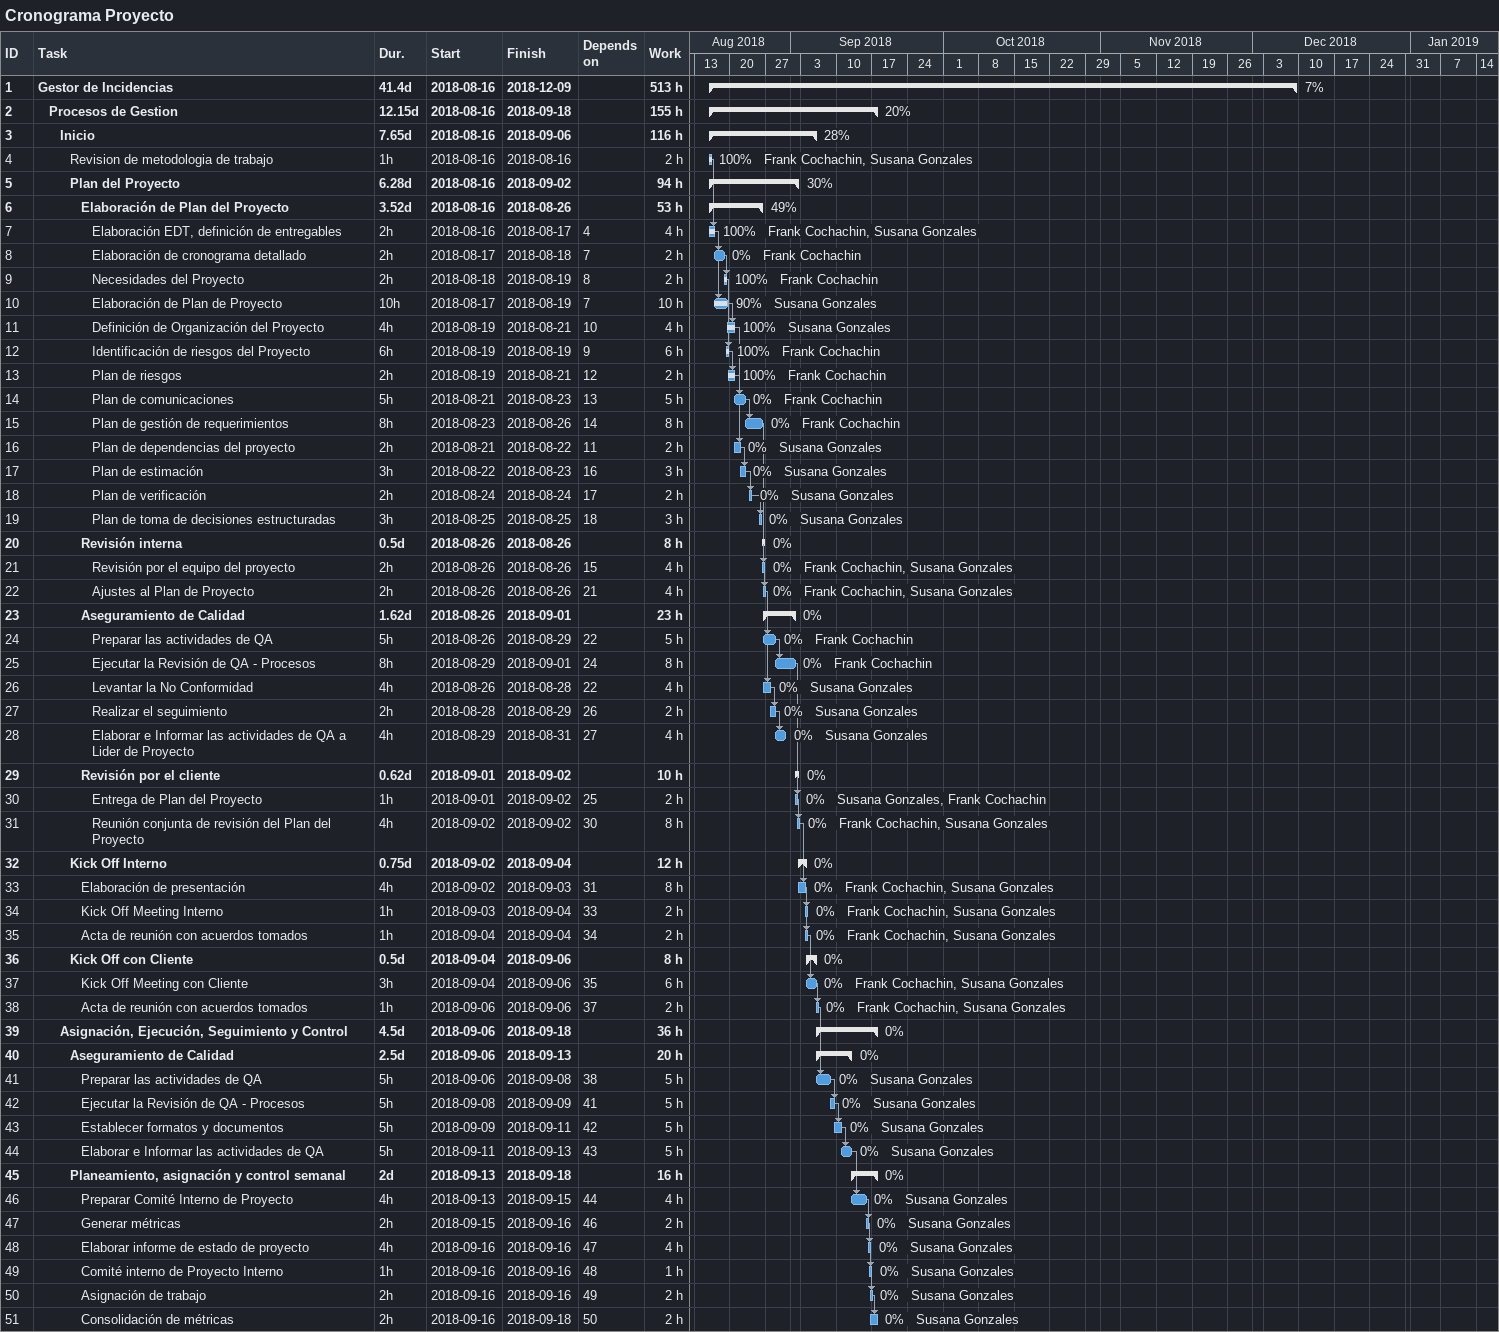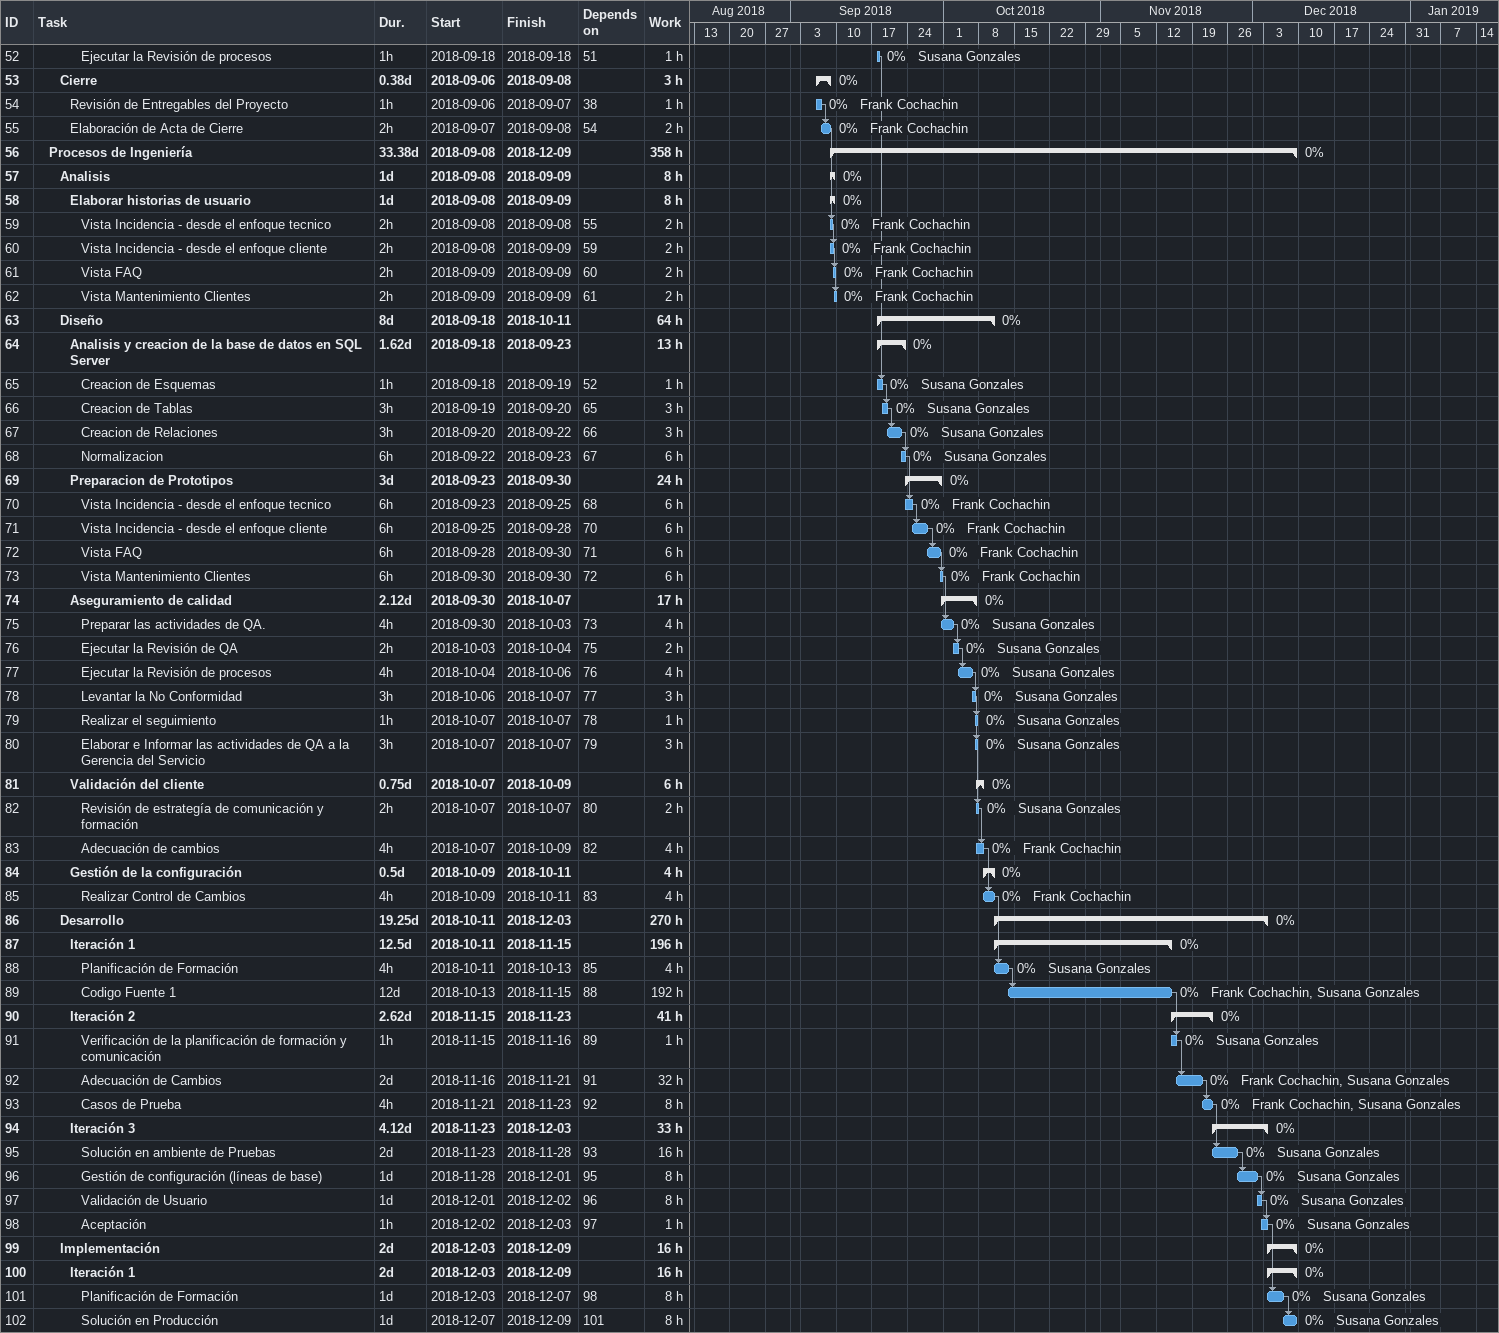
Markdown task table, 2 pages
Cronograma Proyecto

| ID | Level | Task | Duration | Start | Finish | Predecessors | Resources | % complete | Work (h) |
|---|---|---|---|---|---|---|---|---|---|
| 1 | 1 | **Gestor de Incidencias** | 41.4d | 2018-08-16 | 2018-12-09 |  |  | 7 | 513 |
| 2 | 2 | **Procesos de Gestion** | 12.15d | 2018-08-16 | 2018-09-18 |  |  | 20 | 155 |
| 3 | 3 | **Inicio** | 7.65d | 2018-08-16 | 2018-09-06 |  |  | 28 | 116 |
| 4 | 4 | Revision de metodologia de trabajo | 1h | 2018-08-16 | 2018-08-16 |  | Frank Cochachin, Susana Gonzales | 100 | 2 |
| 5 | 4 | **Plan del Proyecto** | 6.28d | 2018-08-16 | 2018-09-02 |  |  | 30 | 94 |
| 6 | 5 | **Elaboración de Plan del Proyecto** | 3.52d | 2018-08-16 | 2018-08-26 |  |  | 49 | 53 |
| 7 | 6 | Elaboración EDT, definición de entregables | 2h | 2018-08-16 | 2018-08-17 | 4 | Frank Cochachin, Susana Gonzales | 100 | 4 |
| 8 | 6 | Elaboración de cronograma detallado | 2h | 2018-08-17 | 2018-08-18 | 7 | Frank Cochachin | 0 | 2 |
| 9 | 6 | Necesidades del Proyecto | 2h | 2018-08-18 | 2018-08-19 | 8 | Frank Cochachin | 100 | 2 |
| 10 | 6 | Elaboración de Plan de Proyecto | 10h | 2018-08-17 | 2018-08-19 | 7 | Susana Gonzales | 90 | 10 |
| 11 | 6 | Definición de Organización del Proyecto | 4h | 2018-08-19 | 2018-08-21 | 10 | Susana Gonzales | 100 | 4 |
| 12 | 6 | Identificación de riesgos del Proyecto | 6h | 2018-08-19 | 2018-08-19 | 9 | Frank Cochachin | 100 | 6 |
| 13 | 6 | Plan de riesgos | 2h | 2018-08-19 | 2018-08-21 | 12 | Frank Cochachin | 100 | 2 |
| 14 | 6 | Plan de comunicaciones | 5h | 2018-08-21 | 2018-08-23 | 13 | Frank Cochachin | 0 | 5 |
| 15 | 6 | Plan de gestión de requerimientos | 8h | 2018-08-23 | 2018-08-26 | 14 | Frank Cochachin | 0 | 8 |
| 16 | 6 | Plan de dependencias del proyecto | 2h | 2018-08-21 | 2018-08-22 | 11 | Susana Gonzales | 0 | 2 |
| 17 | 6 | Plan de estimación | 3h | 2018-08-22 | 2018-08-23 | 16 | Susana Gonzales | 0 | 3 |
| 18 | 6 | Plan de verificación | 2h | 2018-08-24 | 2018-08-24 | 17 | Susana Gonzales | 0 | 2 |
| 19 | 6 | Plan de toma de decisiones estructuradas | 3h | 2018-08-25 | 2018-08-25 | 18 | Susana Gonzales | 0 | 3 |
| 20 | 5 | **Revisión interna** | 0.5d | 2018-08-26 | 2018-08-26 |  |  | 0 | 8 |
| 21 | 6 | Revisión por el equipo del proyecto | 2h | 2018-08-26 | 2018-08-26 | 15 | Frank Cochachin, Susana Gonzales | 0 | 4 |
| 22 | 6 | Ajustes al Plan de Proyecto | 2h | 2018-08-26 | 2018-08-26 | 21 | Frank Cochachin, Susana Gonzales | 0 | 4 |
| 23 | 5 | **Aseguramiento de Calidad** | 1.62d | 2018-08-26 | 2018-09-01 |  |  | 0 | 23 |
| 24 | 6 | Preparar las actividades de QA | 5h | 2018-08-26 | 2018-08-29 | 22 | Frank Cochachin | 0 | 5 |
| 25 | 6 | Ejecutar la Revisión de QA - Procesos | 8h | 2018-08-29 | 2018-09-01 | 24 | Frank Cochachin | 0 | 8 |
| 26 | 6 | Levantar la No Conformidad | 4h | 2018-08-26 | 2018-08-28 | 22 | Susana Gonzales | 0 | 4 |
| 27 | 6 | Realizar el seguimiento | 2h | 2018-08-28 | 2018-08-29 | 26 | Susana Gonzales | 0 | 2 |
| 28 | 6 | Elaborar e Informar las actividades de QA a Lider de Proyecto | 4h | 2018-08-29 | 2018-08-31 | 27 | Susana Gonzales | 0 | 4 |
| 29 | 5 | **Revisión por el cliente** | 0.62d | 2018-09-01 | 2018-09-02 |  |  | 0 | 10 |
| 30 | 6 | Entrega de Plan del Proyecto | 1h | 2018-09-01 | 2018-09-02 | 25 | Susana Gonzales, Frank Cochachin | 0 | 2 |
| 31 | 6 | Reunión conjunta de revisión del Plan del Proyecto | 4h | 2018-09-02 | 2018-09-02 | 30 | Frank Cochachin, Susana Gonzales | 0 | 8 |
| 32 | 4 | **Kick Off Interno** | 0.75d | 2018-09-02 | 2018-09-04 |  |  | 0 | 12 |
| 33 | 5 | Elaboración de presentación | 4h | 2018-09-02 | 2018-09-03 | 31 | Frank Cochachin, Susana Gonzales | 0 | 8 |
| 34 | 5 | Kick Off Meeting Interno | 1h | 2018-09-03 | 2018-09-04 | 33 | Frank Cochachin, Susana Gonzales | 0 | 2 |
| 35 | 5 | Acta de reunión con acuerdos tomados | 1h | 2018-09-04 | 2018-09-04 | 34 | Frank Cochachin, Susana Gonzales | 0 | 2 |
| 36 | 4 | **Kick Off con Cliente** | 0.5d | 2018-09-04 | 2018-09-06 |  |  | 0 | 8 |
| 37 | 5 | Kick Off Meeting con Cliente | 3h | 2018-09-04 | 2018-09-06 | 35 | Frank Cochachin, Susana Gonzales | 0 | 6 |
| 38 | 5 | Acta de reunión con acuerdos tomados | 1h | 2018-09-06 | 2018-09-06 | 37 | Frank Cochachin, Susana Gonzales | 0 | 2 |
| 39 | 3 | **Asignación, Ejecución, Seguimiento y Control** | 4.5d | 2018-09-06 | 2018-09-18 |  |  | 0 | 36 |
| 40 | 4 | **Aseguramiento de Calidad** | 2.5d | 2018-09-06 | 2018-09-13 |  |  | 0 | 20 |
| 41 | 5 | Preparar las actividades de QA | 5h | 2018-09-06 | 2018-09-08 | 38 | Susana Gonzales | 0 | 5 |
| 42 | 5 | Ejecutar la Revisión de QA - Procesos | 5h | 2018-09-08 | 2018-09-09 | 41 | Susana Gonzales | 0 | 5 |
| 43 | 5 | Establecer formatos y documentos | 5h | 2018-09-09 | 2018-09-11 | 42 | Susana Gonzales | 0 | 5 |
| 44 | 5 | Elaborar e Informar las actividades de QA | 5h | 2018-09-11 | 2018-09-13 | 43 | Susana Gonzales | 0 | 5 |
| 45 | 4 | **Planeamiento, asignación y control semanal** | 2d | 2018-09-13 | 2018-09-18 |  |  | 0 | 16 |
| 46 | 5 | Preparar Comité Interno de Proyecto | 4h | 2018-09-13 | 2018-09-15 | 44 | Susana Gonzales | 0 | 4 |
| 47 | 5 | Generar métricas | 2h | 2018-09-15 | 2018-09-16 | 46 | Susana Gonzales | 0 | 2 |
| 48 | 5 | Elaborar informe de estado de proyecto | 4h | 2018-09-16 | 2018-09-16 | 47 | Susana Gonzales | 0 | 4 |
| 49 | 5 | Comité interno de Proyecto Interno | 1h | 2018-09-16 | 2018-09-16 | 48 | Susana Gonzales | 0 | 1 |
| 50 | 5 | Asignación de trabajo | 2h | 2018-09-16 | 2018-09-16 | 49 | Susana Gonzales | 0 | 2 |
| 51 | 5 | Consolidación de métricas | 2h | 2018-09-16 | 2018-09-18 | 50 | Susana Gonzales | 0 | 2 |
| 52 | 5 | Ejecutar la Revisión de procesos | 1h | 2018-09-18 | 2018-09-18 | 51 | Susana Gonzales | 0 | 1 |
| 53 | 3 | **Cierre** | 0.38d | 2018-09-06 | 2018-09-08 |  |  | 0 | 3 |
| 54 | 4 | Revisión de Entregables del Proyecto | 1h | 2018-09-06 | 2018-09-07 | 38 | Frank Cochachin | 0 | 1 |
| 55 | 4 | Elaboración de Acta de Cierre | 2h | 2018-09-07 | 2018-09-08 | 54 | Frank Cochachin | 0 | 2 |
| 56 | 2 | **Procesos de Ingeniería** | 33.38d | 2018-09-08 | 2018-12-09 |  |  | 0 | 358 |
| 57 | 3 | **Analisis** | 1d | 2018-09-08 | 2018-09-09 |  |  | 0 | 8 |
| 58 | 4 | **Elaborar historias de usuario** | 1d | 2018-09-08 | 2018-09-09 |  |  | 0 | 8 |
| 59 | 5 | Vista Incidencia - desde el enfoque tecnico | 2h | 2018-09-08 | 2018-09-08 | 55 | Frank Cochachin | 0 | 2 |
| 60 | 5 | Vista Incidencia - desde el enfoque cliente | 2h | 2018-09-08 | 2018-09-09 | 59 | Frank Cochachin | 0 | 2 |
| 61 | 5 | Vista FAQ | 2h | 2018-09-09 | 2018-09-09 | 60 | Frank Cochachin | 0 | 2 |
| 62 | 5 | Vista Mantenimiento Clientes | 2h | 2018-09-09 | 2018-09-09 | 61 | Frank Cochachin | 0 | 2 |
| 63 | 3 | **Diseño** | 8d | 2018-09-18 | 2018-10-11 |  |  | 0 | 64 |
| 64 | 4 | **Analisis y creacion de la base de datos en SQL Server** | 1.62d | 2018-09-18 | 2018-09-23 |  |  | 0 | 13 |
| 65 | 5 | Creacion de Esquemas | 1h | 2018-09-18 | 2018-09-19 | 52 | Susana Gonzales | 0 | 1 |
| 66 | 5 | Creacion de Tablas | 3h | 2018-09-19 | 2018-09-20 | 65 | Susana Gonzales | 0 | 3 |
| 67 | 5 | Creacion de Relaciones | 3h | 2018-09-20 | 2018-09-22 | 66 | Susana Gonzales | 0 | 3 |
| 68 | 5 | Normalizacion | 6h | 2018-09-22 | 2018-09-23 | 67 | Susana Gonzales | 0 | 6 |
| 69 | 4 | **Preparacion de Prototipos** | 3d | 2018-09-23 | 2018-09-30 |  |  | 0 | 24 |
| 70 | 5 | Vista Incidencia - desde el enfoque tecnico | 6h | 2018-09-23 | 2018-09-25 | 68 | Frank Cochachin | 0 | 6 |
| 71 | 5 | Vista Incidencia - desde el enfoque cliente | 6h | 2018-09-25 | 2018-09-28 | 70 | Frank Cochachin | 0 | 6 |
| 72 | 5 | Vista FAQ | 6h | 2018-09-28 | 2018-09-30 | 71 | Frank Cochachin | 0 | 6 |
| 73 | 5 | Vista Mantenimiento Clientes | 6h | 2018-09-30 | 2018-09-30 | 72 | Frank Cochachin | 0 | 6 |
| 74 | 4 | **Aseguramiento de calidad** | 2.12d | 2018-09-30 | 2018-10-07 |  |  | 0 | 17 |
| 75 | 5 | Preparar las actividades de QA. | 4h | 2018-09-30 | 2018-10-03 | 73 | Susana Gonzales | 0 | 4 |
| 76 | 5 | Ejecutar la Revisión de QA | 2h | 2018-10-03 | 2018-10-04 | 75 | Susana Gonzales | 0 | 2 |
| 77 | 5 | Ejecutar la Revisión de procesos | 4h | 2018-10-04 | 2018-10-06 | 76 | Susana Gonzales | 0 | 4 |
| 78 | 5 | Levantar la No Conformidad | 3h | 2018-10-06 | 2018-10-07 | 77 | Susana Gonzales | 0 | 3 |
| 79 | 5 | Realizar el seguimiento | 1h | 2018-10-07 | 2018-10-07 | 78 | Susana Gonzales | 0 | 1 |
| 80 | 5 | Elaborar e Informar las actividades de QA a la Gerencia del Servicio | 3h | 2018-10-07 | 2018-10-07 | 79 | Susana Gonzales | 0 | 3 |
| 81 | 4 | **Validación del cliente** | 0.75d | 2018-10-07 | 2018-10-09 |  |  | 0 | 6 |
| 82 | 5 | Revisión de estrategía de comunicación y formación | 2h | 2018-10-07 | 2018-10-07 | 80 | Susana Gonzales | 0 | 2 |
| 83 | 5 | Adecuación de cambios | 4h | 2018-10-07 | 2018-10-09 | 82 | Frank Cochachin | 0 | 4 |
| 84 | 4 | **Gestión de la configuración** | 0.5d | 2018-10-09 | 2018-10-11 |  |  | 0 | 4 |
| 85 | 5 | Realizar Control de Cambios | 4h | 2018-10-09 | 2018-10-11 | 83 | Frank Cochachin | 0 | 4 |
| 86 | 3 | **Desarrollo** | 19.25d | 2018-10-11 | 2018-12-03 |  |  | 0 | 270 |
| 87 | 4 | **Iteración 1** | 12.5d | 2018-10-11 | 2018-11-15 |  |  | 0 | 196 |
| 88 | 5 | Planificación de Formación | 4h | 2018-10-11 | 2018-10-13 | 85 | Susana Gonzales | 0 | 4 |
| 89 | 5 | Codigo Fuente 1 | 12d | 2018-10-13 | 2018-11-15 | 88 | Frank Cochachin, Susana Gonzales | 0 | 192 |
| 90 | 4 | **Iteración 2** | 2.62d | 2018-11-15 | 2018-11-23 |  |  | 0 | 41 |
| 91 | 5 | Verificación de la planificación de formación y comunicación | 1h | 2018-11-15 | 2018-11-16 | 89 | Susana Gonzales | 0 | 1 |
| 92 | 5 | Adecuación de Cambios | 2d | 2018-11-16 | 2018-11-21 | 91 | Frank Cochachin, Susana Gonzales | 0 | 32 |
| 93 | 5 | Casos de Prueba | 4h | 2018-11-21 | 2018-11-23 | 92 | Frank Cochachin, Susana Gonzales | 0 | 8 |
| 94 | 4 | **Iteración 3** | 4.12d | 2018-11-23 | 2018-12-03 |  |  | 0 | 33 |
| 95 | 5 | Solución en ambiente de Pruebas | 2d | 2018-11-23 | 2018-11-28 | 93 | Susana Gonzales | 0 | 16 |
| 96 | 5 | Gestión de configuración (líneas de base) | 1d | 2018-11-28 | 2018-12-01 | 95 | Susana Gonzales | 0 | 8 |
| 97 | 5 | Validación de Usuario | 1d | 2018-12-01 | 2018-12-02 | 96 | Susana Gonzales | 0 | 8 |
| 98 | 5 | Aceptación | 1h | 2018-12-02 | 2018-12-03 | 97 | Susana Gonzales | 0 | 1 |
| 99 | 3 | **Implementación** | 2d | 2018-12-03 | 2018-12-09 |  |  | 0 | 16 |
| 100 | 4 | **Iteración 1** | 2d | 2018-12-03 | 2018-12-09 |  |  | 0 | 16 |
| 101 | 5 | Planificación de Formación | 1d | 2018-12-03 | 2018-12-07 | 98 | Susana Gonzales | 0 | 8 |
| 102 | 5 | Solución en Producción | 1d | 2018-12-07 | 2018-12-09 | 101 | Susana Gonzales | 0 | 8 |
